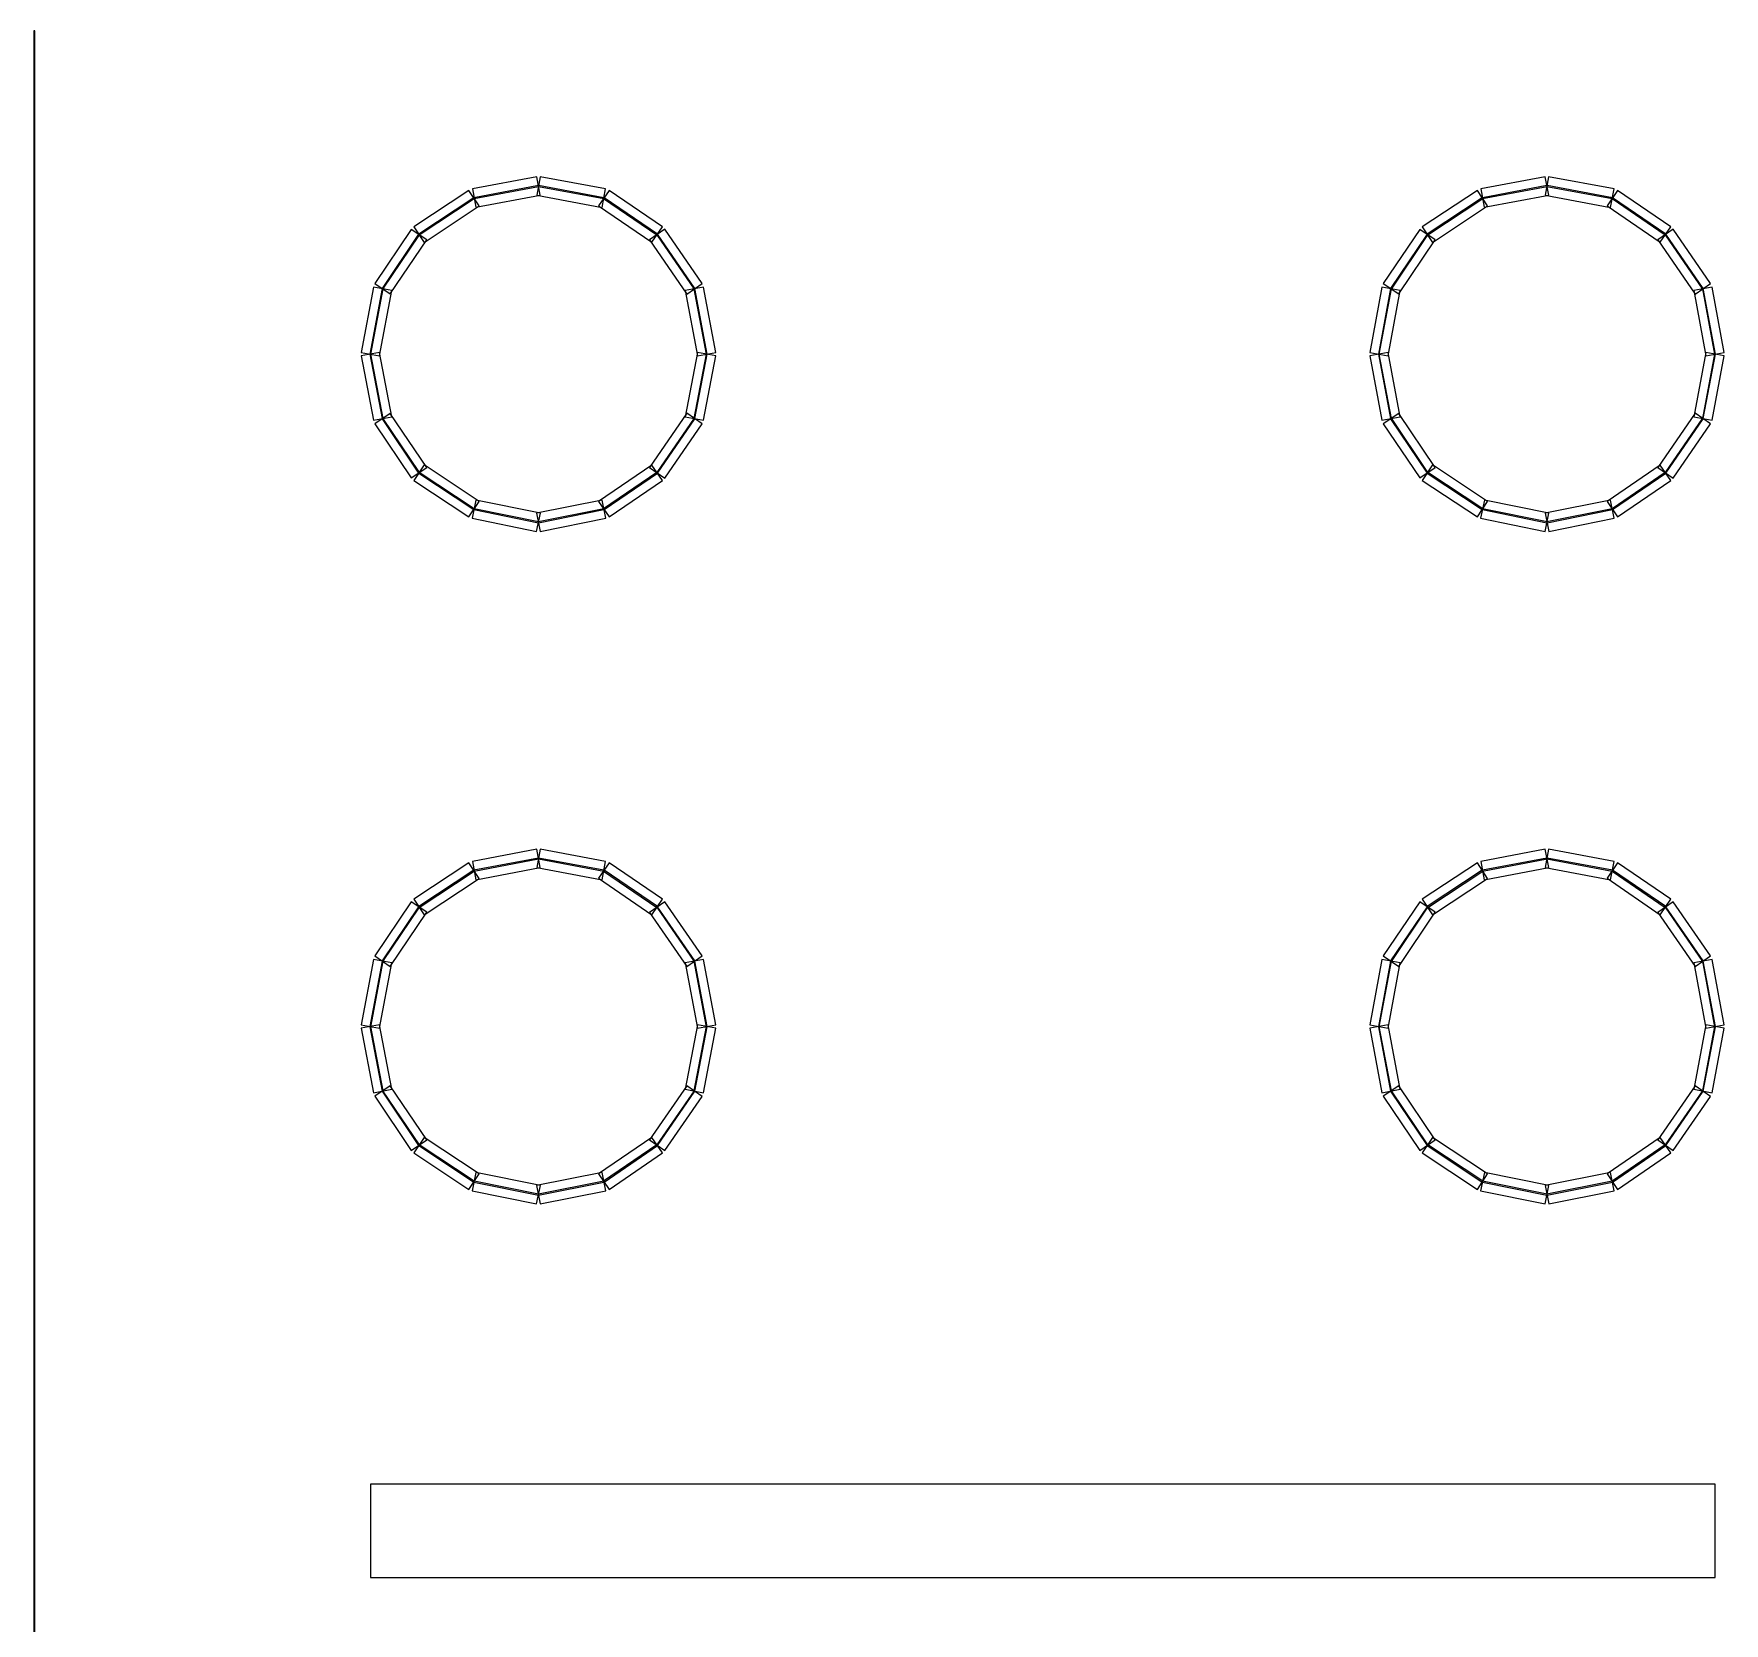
# Model space of a CAD drawing. Header units: millimetres. Extents: x -200 to 200, y -162 to 219.
# Drawn here: x -142.86 to -94.97, y -116.89 to -71.87 of the extents above; entities that cross this region are included whole.
import ezdxf

# ---------------------------------------------------------------- set-up
doc = ezdxf.new("R2010")
doc.units = ezdxf.units.MM
doc.header["$MEASUREMENT"] = 0

msp = doc.modelspace()

# ---------------------------------------------------------------- linework, layer by layer
at = {"color": 1, "lineweight": 5}
msp.add_open_spline([(-142.8609, -71.7942), (-142.8609, -71.7942), (-142.8345, -71.7942), (-142.8345, -71.7942), (-142.8345, -71.7942), (-142.8345, -71.7942), (-142.8345, -156.7622), (-142.8345, -156.7622), (-142.8345, -156.7622), (-142.8345, -156.7622), (-142.8609, -156.7622), (-142.8609, -156.7622), (-142.8609, -156.7622), (-142.8609, -156.7622), (-142.8609, -71.7942), (-142.8609, -71.7942)], degree=3, knots=[0, 0, 0, 0, 0.25, 0.25, 0.25, 0.25, 0.5, 0.5, 0.5, 0.5, 0.75, 0.75, 0.75, 0.75, 1, 1, 1, 1], dxfattribs=at)
at = {"color": 4, "lineweight": 5}
for points in [[(-128.6119, -75.9255), (-128.6119, -75.9255), (-128.5139, -76.4454), (-128.5139, -76.4454), (-128.5139, -76.4454), (-128.5139, -76.4454), (-130.3392, -76.7893), (-130.3392, -76.7893), (-130.3392, -76.7893), (-130.3392, -76.7893), (-130.4372, -76.2694), (-130.4372, -76.2694), (-130.4372, -76.2694), (-130.4372, -76.2694), (-128.6119, -75.9255), (-128.6119, -75.9255)], [(-126.6629, -76.2693), (-126.6629, -76.2693), (-126.7595, -76.7895), (-126.7595, -76.7895), (-126.7595, -76.7895), (-126.7595, -76.7895), (-128.6112, -76.4456), (-128.6112, -76.4456), (-128.6112, -76.4456), (-128.6112, -76.4456), (-128.5146, -75.9254), (-128.5146, -75.9254), (-128.5146, -75.9254), (-128.5146, -75.9254), (-126.6629, -76.2693), (-126.6629, -76.2693)], [(-100.0424, -75.9255), (-100.0424, -75.9255), (-99.9444, -76.4454), (-99.9444, -76.4454), (-99.9444, -76.4454), (-99.9444, -76.4454), (-101.7697, -76.7893), (-101.7697, -76.7893), (-101.7697, -76.7893), (-101.7697, -76.7893), (-101.8676, -76.2694), (-101.8676, -76.2694), (-101.8676, -76.2694), (-101.8676, -76.2694), (-100.0424, -75.9255), (-100.0424, -75.9255)], [(-98.0934, -76.2693), (-98.0934, -76.2693), (-98.19, -76.7895), (-98.19, -76.7895), (-98.19, -76.7895), (-98.19, -76.7895), (-100.0417, -76.4456), (-100.0417, -76.4456), (-100.0417, -76.4456), (-100.0417, -76.4456), (-99.9451, -75.9254), (-99.9451, -75.9254), (-99.9451, -75.9254), (-99.9451, -75.9254), (-98.0934, -76.2693), (-98.0934, -76.2693)], [(-130.5341, -76.3087), (-130.5341, -76.3087), (-130.2423, -76.7501), (-130.2423, -76.7501), (-130.2423, -76.7501), (-130.2423, -76.7501), (-131.8031, -77.7817), (-131.8031, -77.7817), (-131.8031, -77.7817), (-131.8031, -77.7817), (-132.0948, -77.3404), (-132.0948, -77.3404), (-132.0948, -77.3404), (-132.0948, -77.3404), (-130.5341, -76.3087), (-130.5341, -76.3087)], [(-130.3955, -76.5183), (-130.3955, -76.5183), (-130.3809, -76.5404), (-130.3809, -76.5404), (-130.3809, -76.5404), (-130.3809, -76.5404), (-131.9417, -77.5721), (-131.9417, -77.5721), (-131.9417, -77.5721), (-131.9417, -77.5721), (-131.9562, -77.55), (-131.9562, -77.55), (-131.9562, -77.55), (-131.9562, -77.55), (-130.3955, -76.5183), (-130.3955, -76.5183)], [(-128.5654, -76.1725), (-128.5654, -76.1725), (-128.5605, -76.1985), (-128.5605, -76.1985), (-128.5605, -76.1985), (-128.5605, -76.1985), (-130.3858, -76.5424), (-130.3858, -76.5424), (-130.3858, -76.5424), (-130.3858, -76.5424), (-130.3906, -76.5164), (-130.3906, -76.5164), (-130.3906, -76.5164), (-130.3906, -76.5164), (-128.5654, -76.1725), (-128.5654, -76.1725)], [(-126.7088, -76.5164), (-126.7088, -76.5164), (-126.7136, -76.5424), (-126.7136, -76.5424), (-126.7136, -76.5424), (-126.7136, -76.5424), (-128.5653, -76.1985), (-128.5653, -76.1985), (-128.5653, -76.1985), (-128.5653, -76.1985), (-128.5605, -76.1725), (-128.5605, -76.1725), (-128.5605, -76.1725), (-128.5605, -76.1725), (-126.7088, -76.5164), (-126.7088, -76.5164)], [(-125.054, -77.3427), (-125.054, -77.3427), (-125.3527, -77.7794), (-125.3527, -77.7794), (-125.3527, -77.7794), (-125.3527, -77.7794), (-126.8606, -76.7477), (-126.8606, -76.7477), (-126.8606, -76.7477), (-126.8606, -76.7477), (-126.5618, -76.3111), (-126.5618, -76.3111), (-126.5618, -76.3111), (-126.5618, -76.3111), (-125.054, -77.3427), (-125.054, -77.3427)], [(-125.1959, -77.5501), (-125.1959, -77.5501), (-125.2108, -77.572), (-125.2108, -77.572), (-125.2108, -77.572), (-125.2108, -77.572), (-126.7187, -76.5403), (-126.7187, -76.5403), (-126.7187, -76.5403), (-126.7187, -76.5403), (-126.7037, -76.5185), (-126.7037, -76.5185), (-126.7037, -76.5185), (-126.7037, -76.5185), (-125.1959, -77.5501), (-125.1959, -77.5501)], [(-101.9645, -76.3087), (-101.9645, -76.3087), (-101.6728, -76.7501), (-101.6728, -76.7501), (-101.6728, -76.7501), (-101.6728, -76.7501), (-103.2335, -77.7817), (-103.2335, -77.7817), (-103.2335, -77.7817), (-103.2335, -77.7817), (-103.5253, -77.3404), (-103.5253, -77.3404), (-103.5253, -77.3404), (-103.5253, -77.3404), (-101.9645, -76.3087), (-101.9645, -76.3087)], [(-101.826, -76.5183), (-101.826, -76.5183), (-101.8114, -76.5404), (-101.8114, -76.5404), (-101.8114, -76.5404), (-101.8114, -76.5404), (-103.3721, -77.5721), (-103.3721, -77.5721), (-103.3721, -77.5721), (-103.3721, -77.5721), (-103.3867, -77.55), (-103.3867, -77.55), (-103.3867, -77.55), (-103.3867, -77.55), (-101.826, -76.5183), (-101.826, -76.5183)], [(-99.9958, -76.1725), (-99.9958, -76.1725), (-99.9909, -76.1985), (-99.9909, -76.1985), (-99.9909, -76.1985), (-99.9909, -76.1985), (-101.8162, -76.5424), (-101.8162, -76.5424), (-101.8162, -76.5424), (-101.8162, -76.5424), (-101.8211, -76.5164), (-101.8211, -76.5164), (-101.8211, -76.5164), (-101.8211, -76.5164), (-99.9958, -76.1725), (-99.9958, -76.1725)], [(-98.1392, -76.5164), (-98.1392, -76.5164), (-98.1441, -76.5424), (-98.1441, -76.5424), (-98.1441, -76.5424), (-98.1441, -76.5424), (-99.9958, -76.1985), (-99.9958, -76.1985), (-99.9958, -76.1985), (-99.9958, -76.1985), (-99.991, -76.1725), (-99.991, -76.1725), (-99.991, -76.1725), (-99.991, -76.1725), (-98.1392, -76.5164), (-98.1392, -76.5164)], [(-96.4844, -77.3427), (-96.4844, -77.3427), (-96.7832, -77.7794), (-96.7832, -77.7794), (-96.7832, -77.7794), (-96.7832, -77.7794), (-98.291, -76.7477), (-98.291, -76.7477), (-98.291, -76.7477), (-98.291, -76.7477), (-97.9923, -76.3111), (-97.9923, -76.3111), (-97.9923, -76.3111), (-97.9923, -76.3111), (-96.4844, -77.3427), (-96.4844, -77.3427)], [(-96.6264, -77.5501), (-96.6264, -77.5501), (-96.6413, -77.572), (-96.6413, -77.572), (-96.6413, -77.572), (-96.6413, -77.572), (-98.1491, -76.5403), (-98.1491, -76.5403), (-98.1491, -76.5403), (-98.1491, -76.5403), (-98.1342, -76.5185), (-98.1342, -76.5185), (-98.1342, -76.5185), (-98.1342, -76.5185), (-96.6264, -77.5501), (-96.6264, -77.5501)], [(-132.1685, -77.4134), (-132.1685, -77.4134), (-131.7294, -77.7087), (-131.7294, -77.7087), (-131.7294, -77.7087), (-131.7294, -77.7087), (-132.7611, -79.243), (-132.7611, -79.243), (-132.7611, -79.243), (-132.7611, -79.243), (-133.2001, -78.9477), (-133.2001, -78.9477), (-133.2001, -78.9477), (-133.2001, -78.9477), (-132.1685, -77.4134), (-132.1685, -77.4134)], [(-131.9599, -77.5537), (-131.9599, -77.5537), (-131.938, -77.5684), (-131.938, -77.5684), (-131.938, -77.5684), (-131.938, -77.5684), (-132.9696, -79.1027), (-132.9696, -79.1027), (-132.9696, -79.1027), (-132.9696, -79.1027), (-132.9916, -79.088), (-132.9916, -79.088), (-132.9916, -79.088), (-132.9916, -79.088), (-131.9599, -77.5537), (-131.9599, -77.5537)], [(-123.9275, -78.9452), (-123.9275, -78.9452), (-124.363, -79.2455), (-124.363, -79.2455), (-124.363, -79.2455), (-124.363, -79.2455), (-125.4211, -77.7112), (-125.4211, -77.7112), (-125.4211, -77.7112), (-125.4211, -77.7112), (-124.9856, -77.4109), (-124.9856, -77.4109), (-124.9856, -77.4109), (-124.9856, -77.4109), (-123.9275, -78.9452), (-123.9275, -78.9452)], [(-124.1343, -79.0878), (-124.1343, -79.0878), (-124.1561, -79.1029), (-124.1561, -79.1029), (-124.1561, -79.1029), (-124.1561, -79.1029), (-125.2142, -77.5686), (-125.2142, -77.5686), (-125.2142, -77.5686), (-125.2142, -77.5686), (-125.1925, -77.5535), (-125.1925, -77.5535), (-125.1925, -77.5535), (-125.1925, -77.5535), (-124.1343, -79.0878), (-124.1343, -79.0878)], [(-103.5989, -77.4134), (-103.5989, -77.4134), (-103.1599, -77.7087), (-103.1599, -77.7087), (-103.1599, -77.7087), (-103.1599, -77.7087), (-104.1916, -79.243), (-104.1916, -79.243), (-104.1916, -79.243), (-104.1916, -79.243), (-104.6306, -78.9477), (-104.6306, -78.9477), (-104.6306, -78.9477), (-104.6306, -78.9477), (-103.5989, -77.4134), (-103.5989, -77.4134)], [(-103.3904, -77.5537), (-103.3904, -77.5537), (-103.3684, -77.5684), (-103.3684, -77.5684), (-103.3684, -77.5684), (-103.3684, -77.5684), (-104.4001, -79.1027), (-104.4001, -79.1027), (-104.4001, -79.1027), (-104.4001, -79.1027), (-104.4221, -79.088), (-104.4221, -79.088), (-104.4221, -79.088), (-104.4221, -79.088), (-103.3904, -77.5537), (-103.3904, -77.5537)], [(-95.3579, -78.9452), (-95.3579, -78.9452), (-95.7935, -79.2455), (-95.7935, -79.2455), (-95.7935, -79.2455), (-95.7935, -79.2455), (-96.8516, -77.7112), (-96.8516, -77.7112), (-96.8516, -77.7112), (-96.8516, -77.7112), (-96.4161, -77.4109), (-96.4161, -77.4109), (-96.4161, -77.4109), (-96.4161, -77.4109), (-95.3579, -78.9452), (-95.3579, -78.9452)], [(-95.5648, -79.0878), (-95.5648, -79.0878), (-95.5866, -79.1029), (-95.5866, -79.1029), (-95.5866, -79.1029), (-95.5866, -79.1029), (-96.6447, -77.5686), (-96.6447, -77.5686), (-96.6447, -77.5686), (-96.6447, -77.5686), (-96.6229, -77.5535), (-96.6229, -77.5535), (-96.6229, -77.5535), (-96.6229, -77.5535), (-95.5648, -79.0878), (-95.5648, -79.0878)], [(-133.2407, -79.047), (-133.2407, -79.047), (-132.7205, -79.1436), (-132.7205, -79.1436), (-132.7205, -79.1436), (-132.7205, -79.1436), (-133.0644, -80.9954), (-133.0644, -80.9954), (-133.0644, -80.9954), (-133.0644, -80.9954), (-133.5846, -80.8988), (-133.5846, -80.8988), (-133.5846, -80.8988), (-133.5846, -80.8988), (-133.2407, -79.047), (-133.2407, -79.047)], [(-132.9936, -79.0929), (-132.9936, -79.0929), (-132.9676, -79.0978), (-132.9676, -79.0978), (-132.9676, -79.0978), (-132.9676, -79.0978), (-133.3115, -80.9495), (-133.3115, -80.9495), (-133.3115, -80.9495), (-133.3115, -80.9495), (-133.3375, -80.9447), (-133.3375, -80.9447), (-133.3375, -80.9447), (-133.3375, -80.9447), (-132.9936, -79.0929), (-132.9936, -79.0929)], [(-123.5413, -80.8988), (-123.5413, -80.8988), (-124.0614, -80.9954), (-124.0614, -80.9954), (-124.0614, -80.9954), (-124.0614, -80.9954), (-124.4053, -79.1436), (-124.4053, -79.1436), (-124.4053, -79.1436), (-124.4053, -79.1436), (-123.8851, -79.047), (-123.8851, -79.047), (-123.8851, -79.047), (-123.8851, -79.047), (-123.5413, -80.8988), (-123.5413, -80.8988)], [(-123.7883, -80.9447), (-123.7883, -80.9447), (-123.8143, -80.9495), (-123.8143, -80.9495), (-123.8143, -80.9495), (-123.8143, -80.9495), (-124.1582, -79.0978), (-124.1582, -79.0978), (-124.1582, -79.0978), (-124.1582, -79.0978), (-124.1322, -79.0929), (-124.1322, -79.0929), (-124.1322, -79.0929), (-124.1322, -79.0929), (-123.7883, -80.9447), (-123.7883, -80.9447)], [(-104.6712, -79.047), (-104.6712, -79.047), (-104.151, -79.1436), (-104.151, -79.1436), (-104.151, -79.1436), (-104.151, -79.1436), (-104.4949, -80.9954), (-104.4949, -80.9954), (-104.4949, -80.9954), (-104.4949, -80.9954), (-105.0151, -80.8988), (-105.0151, -80.8988), (-105.0151, -80.8988), (-105.0151, -80.8988), (-104.6712, -79.047), (-104.6712, -79.047)], [(-104.4241, -79.0929), (-104.4241, -79.0929), (-104.3981, -79.0978), (-104.3981, -79.0978), (-104.3981, -79.0978), (-104.3981, -79.0978), (-104.742, -80.9495), (-104.742, -80.9495), (-104.742, -80.9495), (-104.742, -80.9495), (-104.768, -80.9447), (-104.768, -80.9447), (-104.768, -80.9447), (-104.768, -80.9447), (-104.4241, -79.0929), (-104.4241, -79.0929)], [(-94.9717, -80.8988), (-94.9717, -80.8988), (-95.4919, -80.9954), (-95.4919, -80.9954), (-95.4919, -80.9954), (-95.4919, -80.9954), (-95.8358, -79.1436), (-95.8358, -79.1436), (-95.8358, -79.1436), (-95.8358, -79.1436), (-95.3156, -79.047), (-95.3156, -79.047), (-95.3156, -79.047), (-95.3156, -79.047), (-94.9717, -80.8988), (-94.9717, -80.8988)], [(-95.2188, -80.9447), (-95.2188, -80.9447), (-95.2448, -80.9495), (-95.2448, -80.9495), (-95.2448, -80.9495), (-95.2448, -80.9495), (-95.5887, -79.0978), (-95.5887, -79.0978), (-95.5887, -79.0978), (-95.5887, -79.0978), (-95.5627, -79.0929), (-95.5627, -79.0929), (-95.5627, -79.0929), (-95.5627, -79.0929), (-95.2188, -80.9447), (-95.2188, -80.9447)], [(-133.5845, -80.9961), (-133.5845, -80.9961), (-133.0646, -80.8981), (-133.0646, -80.8981), (-133.0646, -80.8981), (-133.0646, -80.8981), (-132.7207, -82.7234), (-132.7207, -82.7234), (-132.7207, -82.7234), (-132.7207, -82.7234), (-133.2406, -82.8213), (-133.2406, -82.8213), (-133.2406, -82.8213), (-133.2406, -82.8213), (-133.5845, -80.9961), (-133.5845, -80.9961)], [(-123.8853, -82.8213), (-123.8853, -82.8213), (-124.4052, -82.7234), (-124.4052, -82.7234), (-124.4052, -82.7234), (-124.4052, -82.7234), (-124.0613, -80.8981), (-124.0613, -80.8981), (-124.0613, -80.8981), (-124.0613, -80.8981), (-123.5414, -80.9961), (-123.5414, -80.9961), (-123.5414, -80.9961), (-123.5414, -80.9961), (-123.8853, -82.8213), (-123.8853, -82.8213)], [(-105.0149, -80.9961), (-105.0149, -80.9961), (-104.495, -80.8981), (-104.495, -80.8981), (-104.495, -80.8981), (-104.495, -80.8981), (-104.1511, -82.7234), (-104.1511, -82.7234), (-104.1511, -82.7234), (-104.1511, -82.7234), (-104.671, -82.8213), (-104.671, -82.8213), (-104.671, -82.8213), (-104.671, -82.8213), (-105.0149, -80.9961), (-105.0149, -80.9961)], [(-95.3157, -82.8213), (-95.3157, -82.8213), (-95.8356, -82.7234), (-95.8356, -82.7234), (-95.8356, -82.7234), (-95.8356, -82.7234), (-95.4918, -80.8981), (-95.4918, -80.8981), (-95.4918, -80.8981), (-95.4918, -80.8981), (-94.9718, -80.9961), (-94.9718, -80.9961), (-94.9718, -80.9961), (-94.9718, -80.9961), (-95.3157, -82.8213), (-95.3157, -82.8213)], [(-133.3375, -80.9495), (-133.3375, -80.9495), (-133.3115, -80.9446), (-133.3115, -80.9446), (-133.3115, -80.9446), (-133.3115, -80.9446), (-132.9676, -82.7699), (-132.9676, -82.7699), (-132.9676, -82.7699), (-132.9676, -82.7699), (-132.9936, -82.7748), (-132.9936, -82.7748), (-132.9936, -82.7748), (-132.9936, -82.7748), (-133.3375, -80.9495), (-133.3375, -80.9495)], [(-124.1322, -82.7748), (-124.1322, -82.7748), (-124.1582, -82.7699), (-124.1582, -82.7699), (-124.1582, -82.7699), (-124.1582, -82.7699), (-123.8143, -80.9446), (-123.8143, -80.9446), (-123.8143, -80.9446), (-123.8143, -80.9446), (-123.7883, -80.9495), (-123.7883, -80.9495), (-123.7883, -80.9495), (-123.7883, -80.9495), (-124.1322, -82.7748), (-124.1322, -82.7748)], [(-104.768, -80.9495), (-104.768, -80.9495), (-104.742, -80.9446), (-104.742, -80.9446), (-104.742, -80.9446), (-104.742, -80.9446), (-104.3981, -82.7699), (-104.3981, -82.7699), (-104.3981, -82.7699), (-104.3981, -82.7699), (-104.4241, -82.7748), (-104.4241, -82.7748), (-104.4241, -82.7748), (-104.4241, -82.7748), (-104.768, -80.9495), (-104.768, -80.9495)], [(-95.5627, -82.7748), (-95.5627, -82.7748), (-95.5887, -82.7699), (-95.5887, -82.7699), (-95.5887, -82.7699), (-95.5887, -82.7699), (-95.2448, -80.9446), (-95.2448, -80.9446), (-95.2448, -80.9446), (-95.2448, -80.9446), (-95.2188, -80.9495), (-95.2188, -80.9495), (-95.2188, -80.9495), (-95.2188, -80.9495), (-95.5627, -82.7748), (-95.5627, -82.7748)], [(-133.2001, -82.92), (-133.2001, -82.92), (-132.7611, -82.6247), (-132.7611, -82.6247), (-132.7611, -82.6247), (-132.7611, -82.6247), (-131.7294, -84.159), (-131.7294, -84.159), (-131.7294, -84.159), (-131.7294, -84.159), (-132.1685, -84.4543), (-132.1685, -84.4543), (-132.1685, -84.4543), (-132.1685, -84.4543), (-133.2001, -82.92), (-133.2001, -82.92)], [(-132.9916, -82.7797), (-132.9916, -82.7797), (-132.9696, -82.765), (-132.9696, -82.765), (-132.9696, -82.765), (-132.9696, -82.765), (-131.938, -84.2993), (-131.938, -84.2993), (-131.938, -84.2993), (-131.938, -84.2993), (-131.9599, -84.314), (-131.9599, -84.314), (-131.9599, -84.314), (-131.9599, -84.314), (-132.9916, -82.7797), (-132.9916, -82.7797)], [(-124.9856, -84.4568), (-124.9856, -84.4568), (-125.4211, -84.1565), (-125.4211, -84.1565), (-125.4211, -84.1565), (-125.4211, -84.1565), (-124.363, -82.6222), (-124.363, -82.6222), (-124.363, -82.6222), (-124.363, -82.6222), (-123.9275, -82.9225), (-123.9275, -82.9225), (-123.9275, -82.9225), (-123.9275, -82.9225), (-124.9856, -84.4568), (-124.9856, -84.4568)], [(-125.1925, -84.3142), (-125.1925, -84.3142), (-125.2142, -84.2991), (-125.2142, -84.2991), (-125.2142, -84.2991), (-125.2142, -84.2991), (-124.1561, -82.7648), (-124.1561, -82.7648), (-124.1561, -82.7648), (-124.1561, -82.7648), (-124.1343, -82.7799), (-124.1343, -82.7799), (-124.1343, -82.7799), (-124.1343, -82.7799), (-125.1925, -84.3142), (-125.1925, -84.3142)], [(-104.6306, -82.92), (-104.6306, -82.92), (-104.1916, -82.6247), (-104.1916, -82.6247), (-104.1916, -82.6247), (-104.1916, -82.6247), (-103.1599, -84.159), (-103.1599, -84.159), (-103.1599, -84.159), (-103.1599, -84.159), (-103.5989, -84.4543), (-103.5989, -84.4543), (-103.5989, -84.4543), (-103.5989, -84.4543), (-104.6306, -82.92), (-104.6306, -82.92)], [(-104.4221, -82.7797), (-104.4221, -82.7797), (-104.4001, -82.765), (-104.4001, -82.765), (-104.4001, -82.765), (-104.4001, -82.765), (-103.3684, -84.2993), (-103.3684, -84.2993), (-103.3684, -84.2993), (-103.3684, -84.2993), (-103.3904, -84.314), (-103.3904, -84.314), (-103.3904, -84.314), (-103.3904, -84.314), (-104.4221, -82.7797), (-104.4221, -82.7797)], [(-96.4161, -84.4568), (-96.4161, -84.4568), (-96.8516, -84.1565), (-96.8516, -84.1565), (-96.8516, -84.1565), (-96.8516, -84.1565), (-95.7935, -82.6222), (-95.7935, -82.6222), (-95.7935, -82.6222), (-95.7935, -82.6222), (-95.3579, -82.9225), (-95.3579, -82.9225), (-95.3579, -82.9225), (-95.3579, -82.9225), (-96.4161, -84.4568), (-96.4161, -84.4568)], [(-96.6229, -84.3142), (-96.6229, -84.3142), (-96.6447, -84.2991), (-96.6447, -84.2991), (-96.6447, -84.2991), (-96.6447, -84.2991), (-95.5866, -82.7648), (-95.5866, -82.7648), (-95.5866, -82.7648), (-95.5866, -82.7648), (-95.5648, -82.7799), (-95.5648, -82.7799), (-95.5648, -82.7799), (-95.5648, -82.7799), (-96.6229, -84.3142), (-96.6229, -84.3142)], [(-132.0948, -84.5273), (-132.0948, -84.5273), (-131.8031, -84.086), (-131.8031, -84.086), (-131.8031, -84.086), (-131.8031, -84.086), (-130.2423, -85.1176), (-130.2423, -85.1176), (-130.2423, -85.1176), (-130.2423, -85.1176), (-130.5341, -85.559), (-130.5341, -85.559), (-130.5341, -85.559), (-130.5341, -85.559), (-132.0948, -84.5273), (-132.0948, -84.5273)], [(-126.5618, -85.5566), (-126.5618, -85.5566), (-126.8606, -85.12), (-126.8606, -85.12), (-126.8606, -85.12), (-126.8606, -85.12), (-125.3527, -84.0883), (-125.3527, -84.0883), (-125.3527, -84.0883), (-125.3527, -84.0883), (-125.054, -84.525), (-125.054, -84.525), (-125.054, -84.525), (-125.054, -84.525), (-126.5618, -85.5566), (-126.5618, -85.5566)], [(-103.5253, -84.5273), (-103.5253, -84.5273), (-103.2335, -84.086), (-103.2335, -84.086), (-103.2335, -84.086), (-103.2335, -84.086), (-101.6728, -85.1176), (-101.6728, -85.1176), (-101.6728, -85.1176), (-101.6728, -85.1176), (-101.9645, -85.559), (-101.9645, -85.559), (-101.9645, -85.559), (-101.9645, -85.559), (-103.5253, -84.5273), (-103.5253, -84.5273)], [(-97.9923, -85.5566), (-97.9923, -85.5566), (-98.291, -85.12), (-98.291, -85.12), (-98.291, -85.12), (-98.291, -85.12), (-96.7832, -84.0883), (-96.7832, -84.0883), (-96.7832, -84.0883), (-96.7832, -84.0883), (-96.4844, -84.525), (-96.4844, -84.525), (-96.4844, -84.525), (-96.4844, -84.525), (-97.9923, -85.5566), (-97.9923, -85.5566)], [(-131.9562, -84.3177), (-131.9562, -84.3177), (-131.9417, -84.2956), (-131.9417, -84.2956), (-131.9417, -84.2956), (-131.9417, -84.2956), (-130.3809, -85.3273), (-130.3809, -85.3273), (-130.3809, -85.3273), (-130.3809, -85.3273), (-130.3955, -85.3494), (-130.3955, -85.3494), (-130.3955, -85.3494), (-130.3955, -85.3494), (-131.9562, -84.3177), (-131.9562, -84.3177)], [(-126.7037, -85.3492), (-126.7037, -85.3492), (-126.7187, -85.3274), (-126.7187, -85.3274), (-126.7187, -85.3274), (-126.7187, -85.3274), (-125.2108, -84.2957), (-125.2108, -84.2957), (-125.2108, -84.2957), (-125.2108, -84.2957), (-125.1959, -84.3176), (-125.1959, -84.3176), (-125.1959, -84.3176), (-125.1959, -84.3176), (-126.7037, -85.3492), (-126.7037, -85.3492)], [(-103.3867, -84.3177), (-103.3867, -84.3177), (-103.3721, -84.2956), (-103.3721, -84.2956), (-103.3721, -84.2956), (-103.3721, -84.2956), (-101.8114, -85.3273), (-101.8114, -85.3273), (-101.8114, -85.3273), (-101.8114, -85.3273), (-101.826, -85.3494), (-101.826, -85.3494), (-101.826, -85.3494), (-101.826, -85.3494), (-103.3867, -84.3177), (-103.3867, -84.3177)], [(-98.1342, -85.3492), (-98.1342, -85.3492), (-98.1491, -85.3274), (-98.1491, -85.3274), (-98.1491, -85.3274), (-98.1491, -85.3274), (-96.6413, -84.2957), (-96.6413, -84.2957), (-96.6413, -84.2957), (-96.6413, -84.2957), (-96.6264, -84.3176), (-96.6264, -84.3176), (-96.6264, -84.3176), (-96.6264, -84.3176), (-98.1342, -85.3492), (-98.1342, -85.3492)], [(-130.4408, -85.5976), (-130.4408, -85.5976), (-130.3356, -85.0791), (-130.3356, -85.0791), (-130.3356, -85.0791), (-130.3356, -85.0791), (-128.5103, -85.4494), (-128.5103, -85.4494), (-128.5103, -85.4494), (-128.5103, -85.4494), (-128.6155, -85.9679), (-128.6155, -85.9679), (-128.6155, -85.9679), (-128.6155, -85.9679), (-130.4408, -85.5976), (-130.4408, -85.5976)], [(-128.511, -85.9681), (-128.511, -85.9681), (-128.6148, -85.4493), (-128.6148, -85.4493), (-128.6148, -85.4493), (-128.6148, -85.4493), (-126.7631, -85.0789), (-126.7631, -85.0789), (-126.7631, -85.0789), (-126.7631, -85.0789), (-126.6593, -85.5977), (-126.6593, -85.5977), (-126.6593, -85.5977), (-126.6593, -85.5977), (-128.511, -85.9681), (-128.511, -85.9681)], [(-101.8713, -85.5976), (-101.8713, -85.5976), (-101.7661, -85.0791), (-101.7661, -85.0791), (-101.7661, -85.0791), (-101.7661, -85.0791), (-99.9408, -85.4494), (-99.9408, -85.4494), (-99.9408, -85.4494), (-99.9408, -85.4494), (-100.046, -85.9679), (-100.046, -85.9679), (-100.046, -85.9679), (-100.046, -85.9679), (-101.8713, -85.5976), (-101.8713, -85.5976)], [(-99.9415, -85.9681), (-99.9415, -85.9681), (-100.0453, -85.4493), (-100.0453, -85.4493), (-100.0453, -85.4493), (-100.0453, -85.4493), (-98.1935, -85.0789), (-98.1935, -85.0789), (-98.1935, -85.0789), (-98.1935, -85.0789), (-98.0898, -85.5977), (-98.0898, -85.5977), (-98.0898, -85.5977), (-98.0898, -85.5977), (-99.9415, -85.9681), (-99.9415, -85.9681)], [(-130.3908, -85.3513), (-130.3908, -85.3513), (-130.3856, -85.3254), (-130.3856, -85.3254), (-130.3856, -85.3254), (-130.3856, -85.3254), (-128.5603, -85.6957), (-128.5603, -85.6957), (-128.5603, -85.6957), (-128.5603, -85.6957), (-128.5656, -85.7216), (-128.5656, -85.7216), (-128.5656, -85.7216), (-128.5656, -85.7216), (-130.3908, -85.3513), (-130.3908, -85.3513)], [(-128.5603, -85.7216), (-128.5603, -85.7216), (-128.5655, -85.6957), (-128.5655, -85.6957), (-128.5655, -85.6957), (-128.5655, -85.6957), (-126.7138, -85.3254), (-126.7138, -85.3254), (-126.7138, -85.3254), (-126.7138, -85.3254), (-126.7086, -85.3513), (-126.7086, -85.3513), (-126.7086, -85.3513), (-126.7086, -85.3513), (-128.5603, -85.7216), (-128.5603, -85.7216)], [(-101.8213, -85.3513), (-101.8213, -85.3513), (-101.816, -85.3254), (-101.816, -85.3254), (-101.816, -85.3254), (-101.816, -85.3254), (-99.9908, -85.6957), (-99.9908, -85.6957), (-99.9908, -85.6957), (-99.9908, -85.6957), (-99.996, -85.7216), (-99.996, -85.7216), (-99.996, -85.7216), (-99.996, -85.7216), (-101.8213, -85.3513), (-101.8213, -85.3513)], [(-99.9908, -85.7216), (-99.9908, -85.7216), (-99.996, -85.6957), (-99.996, -85.6957), (-99.996, -85.6957), (-99.996, -85.6957), (-98.1443, -85.3254), (-98.1443, -85.3254), (-98.1443, -85.3254), (-98.1443, -85.3254), (-98.1391, -85.3513), (-98.1391, -85.3513), (-98.1391, -85.3513), (-98.1391, -85.3513), (-99.9908, -85.7216), (-99.9908, -85.7216)], [(-128.6119, -94.9719), (-128.6119, -94.9719), (-128.5139, -95.4918), (-128.5139, -95.4918), (-128.5139, -95.4918), (-128.5139, -95.4918), (-130.3392, -95.8357), (-130.3392, -95.8357), (-130.3392, -95.8357), (-130.3392, -95.8357), (-130.4372, -95.3158), (-130.4372, -95.3158), (-130.4372, -95.3158), (-130.4372, -95.3158), (-128.6119, -94.9719), (-128.6119, -94.9719)], [(-128.5654, -95.2189), (-128.5654, -95.2189), (-128.5605, -95.2449), (-128.5605, -95.2449), (-128.5605, -95.2449), (-128.5605, -95.2449), (-130.3858, -95.5887), (-130.3858, -95.5887), (-130.3858, -95.5887), (-130.3858, -95.5887), (-130.3906, -95.5628), (-130.3906, -95.5628), (-130.3906, -95.5628), (-130.3906, -95.5628), (-128.5654, -95.2189), (-128.5654, -95.2189)], [(-126.6629, -95.3157), (-126.6629, -95.3157), (-126.7595, -95.8358), (-126.7595, -95.8358), (-126.7595, -95.8358), (-126.7595, -95.8358), (-128.6112, -95.4919), (-128.6112, -95.4919), (-128.6112, -95.4919), (-128.6112, -95.4919), (-128.5146, -94.9718), (-128.5146, -94.9718), (-128.5146, -94.9718), (-128.5146, -94.9718), (-126.6629, -95.3157), (-126.6629, -95.3157)], [(-126.7088, -95.5627), (-126.7088, -95.5627), (-126.7136, -95.5888), (-126.7136, -95.5888), (-126.7136, -95.5888), (-126.7136, -95.5888), (-128.5653, -95.2449), (-128.5653, -95.2449), (-128.5653, -95.2449), (-128.5653, -95.2449), (-128.5605, -95.2189), (-128.5605, -95.2189), (-128.5605, -95.2189), (-128.5605, -95.2189), (-126.7088, -95.5627), (-126.7088, -95.5627)], [(-100.0424, -94.9719), (-100.0424, -94.9719), (-99.9444, -95.4918), (-99.9444, -95.4918), (-99.9444, -95.4918), (-99.9444, -95.4918), (-101.7697, -95.8357), (-101.7697, -95.8357), (-101.7697, -95.8357), (-101.7697, -95.8357), (-101.8676, -95.3158), (-101.8676, -95.3158), (-101.8676, -95.3158), (-101.8676, -95.3158), (-100.0424, -94.9719), (-100.0424, -94.9719)], [(-99.9958, -95.2189), (-99.9958, -95.2189), (-99.9909, -95.2449), (-99.9909, -95.2449), (-99.9909, -95.2449), (-99.9909, -95.2449), (-101.8162, -95.5887), (-101.8162, -95.5887), (-101.8162, -95.5887), (-101.8162, -95.5887), (-101.8211, -95.5628), (-101.8211, -95.5628), (-101.8211, -95.5628), (-101.8211, -95.5628), (-99.9958, -95.2189), (-99.9958, -95.2189)], [(-98.0934, -95.3157), (-98.0934, -95.3157), (-98.19, -95.8358), (-98.19, -95.8358), (-98.19, -95.8358), (-98.19, -95.8358), (-100.0417, -95.4919), (-100.0417, -95.4919), (-100.0417, -95.4919), (-100.0417, -95.4919), (-99.9451, -94.9718), (-99.9451, -94.9718), (-99.9451, -94.9718), (-99.9451, -94.9718), (-98.0934, -95.3157), (-98.0934, -95.3157)], [(-98.1392, -95.5627), (-98.1392, -95.5627), (-98.1441, -95.5888), (-98.1441, -95.5888), (-98.1441, -95.5888), (-98.1441, -95.5888), (-99.9958, -95.2449), (-99.9958, -95.2449), (-99.9958, -95.2449), (-99.9958, -95.2449), (-99.991, -95.2189), (-99.991, -95.2189), (-99.991, -95.2189), (-99.991, -95.2189), (-98.1392, -95.5627), (-98.1392, -95.5627)], [(-130.5341, -95.3551), (-130.5341, -95.3551), (-130.2423, -95.7964), (-130.2423, -95.7964), (-130.2423, -95.7964), (-130.2423, -95.7964), (-131.8031, -96.8281), (-131.8031, -96.8281), (-131.8031, -96.8281), (-131.8031, -96.8281), (-132.0948, -96.3868), (-132.0948, -96.3868), (-132.0948, -96.3868), (-132.0948, -96.3868), (-130.5341, -95.3551), (-130.5341, -95.3551)], [(-130.3955, -95.5647), (-130.3955, -95.5647), (-130.3809, -95.5868), (-130.3809, -95.5868), (-130.3809, -95.5868), (-130.3809, -95.5868), (-131.9417, -96.6185), (-131.9417, -96.6185), (-131.9417, -96.6185), (-131.9417, -96.6185), (-131.9562, -96.5964), (-131.9562, -96.5964), (-131.9562, -96.5964), (-131.9562, -96.5964), (-130.3955, -95.5647), (-130.3955, -95.5647)], [(-125.054, -96.3891), (-125.054, -96.3891), (-125.3527, -96.8257), (-125.3527, -96.8257), (-125.3527, -96.8257), (-125.3527, -96.8257), (-126.8606, -95.7941), (-126.8606, -95.7941), (-126.8606, -95.7941), (-126.8606, -95.7941), (-126.5618, -95.3574), (-126.5618, -95.3574), (-126.5618, -95.3574), (-126.5618, -95.3574), (-125.054, -96.3891), (-125.054, -96.3891)], [(-125.1959, -96.5965), (-125.1959, -96.5965), (-125.2108, -96.6183), (-125.2108, -96.6183), (-125.2108, -96.6183), (-125.2108, -96.6183), (-126.7187, -95.5867), (-126.7187, -95.5867), (-126.7187, -95.5867), (-126.7187, -95.5867), (-126.7037, -95.5648), (-126.7037, -95.5648), (-126.7037, -95.5648), (-126.7037, -95.5648), (-125.1959, -96.5965), (-125.1959, -96.5965)], [(-101.9645, -95.3551), (-101.9645, -95.3551), (-101.6728, -95.7964), (-101.6728, -95.7964), (-101.6728, -95.7964), (-101.6728, -95.7964), (-103.2335, -96.8281), (-103.2335, -96.8281), (-103.2335, -96.8281), (-103.2335, -96.8281), (-103.5253, -96.3868), (-103.5253, -96.3868), (-103.5253, -96.3868), (-103.5253, -96.3868), (-101.9645, -95.3551), (-101.9645, -95.3551)], [(-101.826, -95.5647), (-101.826, -95.5647), (-101.8114, -95.5868), (-101.8114, -95.5868), (-101.8114, -95.5868), (-101.8114, -95.5868), (-103.3721, -96.6185), (-103.3721, -96.6185), (-103.3721, -96.6185), (-103.3721, -96.6185), (-103.3867, -96.5964), (-103.3867, -96.5964), (-103.3867, -96.5964), (-103.3867, -96.5964), (-101.826, -95.5647), (-101.826, -95.5647)], [(-96.4844, -96.3891), (-96.4844, -96.3891), (-96.7832, -96.8257), (-96.7832, -96.8257), (-96.7832, -96.8257), (-96.7832, -96.8257), (-98.291, -95.7941), (-98.291, -95.7941), (-98.291, -95.7941), (-98.291, -95.7941), (-97.9923, -95.3574), (-97.9923, -95.3574), (-97.9923, -95.3574), (-97.9923, -95.3574), (-96.4844, -96.3891), (-96.4844, -96.3891)], [(-96.6264, -96.5965), (-96.6264, -96.5965), (-96.6413, -96.6183), (-96.6413, -96.6183), (-96.6413, -96.6183), (-96.6413, -96.6183), (-98.1491, -95.5867), (-98.1491, -95.5867), (-98.1491, -95.5867), (-98.1491, -95.5867), (-98.1342, -95.5648), (-98.1342, -95.5648), (-98.1342, -95.5648), (-98.1342, -95.5648), (-96.6264, -96.5965), (-96.6264, -96.5965)], [(-132.1685, -96.4598), (-132.1685, -96.4598), (-131.7294, -96.755), (-131.7294, -96.755), (-131.7294, -96.755), (-131.7294, -96.755), (-132.7611, -98.2893), (-132.7611, -98.2893), (-132.7611, -98.2893), (-132.7611, -98.2893), (-133.2001, -97.9941), (-133.2001, -97.9941), (-133.2001, -97.9941), (-133.2001, -97.9941), (-132.1685, -96.4598), (-132.1685, -96.4598)], [(-131.9599, -96.6), (-131.9599, -96.6), (-131.938, -96.6148), (-131.938, -96.6148), (-131.938, -96.6148), (-131.938, -96.6148), (-132.9696, -98.1491), (-132.9696, -98.1491), (-132.9696, -98.1491), (-132.9696, -98.1491), (-132.9916, -98.1343), (-132.9916, -98.1343), (-132.9916, -98.1343), (-132.9916, -98.1343), (-131.9599, -96.6), (-131.9599, -96.6)], [(-123.9275, -97.9915), (-123.9275, -97.9915), (-124.363, -98.2919), (-124.363, -98.2919), (-124.363, -98.2919), (-124.363, -98.2919), (-125.4211, -96.7576), (-125.4211, -96.7576), (-125.4211, -96.7576), (-125.4211, -96.7576), (-124.9856, -96.4572), (-124.9856, -96.4572), (-124.9856, -96.4572), (-124.9856, -96.4572), (-123.9275, -97.9915), (-123.9275, -97.9915)], [(-124.1343, -98.1342), (-124.1343, -98.1342), (-124.1561, -98.1492), (-124.1561, -98.1492), (-124.1561, -98.1492), (-124.1561, -98.1492), (-125.2142, -96.6149), (-125.2142, -96.6149), (-125.2142, -96.6149), (-125.2142, -96.6149), (-125.1925, -96.5999), (-125.1925, -96.5999), (-125.1925, -96.5999), (-125.1925, -96.5999), (-124.1343, -98.1342), (-124.1343, -98.1342)], [(-103.5989, -96.4598), (-103.5989, -96.4598), (-103.1599, -96.755), (-103.1599, -96.755), (-103.1599, -96.755), (-103.1599, -96.755), (-104.1916, -98.2893), (-104.1916, -98.2893), (-104.1916, -98.2893), (-104.1916, -98.2893), (-104.6306, -97.9941), (-104.6306, -97.9941), (-104.6306, -97.9941), (-104.6306, -97.9941), (-103.5989, -96.4598), (-103.5989, -96.4598)], [(-103.3904, -96.6), (-103.3904, -96.6), (-103.3684, -96.6148), (-103.3684, -96.6148), (-103.3684, -96.6148), (-103.3684, -96.6148), (-104.4001, -98.1491), (-104.4001, -98.1491), (-104.4001, -98.1491), (-104.4001, -98.1491), (-104.4221, -98.1343), (-104.4221, -98.1343), (-104.4221, -98.1343), (-104.4221, -98.1343), (-103.3904, -96.6), (-103.3904, -96.6)], [(-95.3579, -97.9915), (-95.3579, -97.9915), (-95.7935, -98.2919), (-95.7935, -98.2919), (-95.7935, -98.2919), (-95.7935, -98.2919), (-96.8516, -96.7576), (-96.8516, -96.7576), (-96.8516, -96.7576), (-96.8516, -96.7576), (-96.4161, -96.4572), (-96.4161, -96.4572), (-96.4161, -96.4572), (-96.4161, -96.4572), (-95.3579, -97.9915), (-95.3579, -97.9915)], [(-95.5648, -98.1342), (-95.5648, -98.1342), (-95.5866, -98.1492), (-95.5866, -98.1492), (-95.5866, -98.1492), (-95.5866, -98.1492), (-96.6447, -96.6149), (-96.6447, -96.6149), (-96.6447, -96.6149), (-96.6447, -96.6149), (-96.6229, -96.5999), (-96.6229, -96.5999), (-96.6229, -96.5999), (-96.6229, -96.5999), (-95.5648, -98.1342), (-95.5648, -98.1342)], [(-133.2407, -98.0934), (-133.2407, -98.0934), (-132.7205, -98.19), (-132.7205, -98.19), (-132.7205, -98.19), (-132.7205, -98.19), (-133.0644, -100.0418), (-133.0644, -100.0418), (-133.0644, -100.0418), (-133.0644, -100.0418), (-133.5846, -99.9451), (-133.5846, -99.9451), (-133.5846, -99.9451), (-133.5846, -99.9451), (-133.2407, -98.0934), (-133.2407, -98.0934)], [(-132.9936, -98.1393), (-132.9936, -98.1393), (-132.9676, -98.1441), (-132.9676, -98.1441), (-132.9676, -98.1441), (-132.9676, -98.1441), (-133.3115, -99.9959), (-133.3115, -99.9959), (-133.3115, -99.9959), (-133.3115, -99.9959), (-133.3375, -99.991), (-133.3375, -99.991), (-133.3375, -99.991), (-133.3375, -99.991), (-132.9936, -98.1393), (-132.9936, -98.1393)], [(-123.5413, -99.9451), (-123.5413, -99.9451), (-124.0614, -100.0418), (-124.0614, -100.0418), (-124.0614, -100.0418), (-124.0614, -100.0418), (-124.4053, -98.19), (-124.4053, -98.19), (-124.4053, -98.19), (-124.4053, -98.19), (-123.8851, -98.0934), (-123.8851, -98.0934), (-123.8851, -98.0934), (-123.8851, -98.0934), (-123.5413, -99.9451), (-123.5413, -99.9451)], [(-123.7883, -99.991), (-123.7883, -99.991), (-123.8143, -99.9959), (-123.8143, -99.9959), (-123.8143, -99.9959), (-123.8143, -99.9959), (-124.1582, -98.1441), (-124.1582, -98.1441), (-124.1582, -98.1441), (-124.1582, -98.1441), (-124.1322, -98.1393), (-124.1322, -98.1393), (-124.1322, -98.1393), (-124.1322, -98.1393), (-123.7883, -99.991), (-123.7883, -99.991)], [(-104.6712, -98.0934), (-104.6712, -98.0934), (-104.151, -98.19), (-104.151, -98.19), (-104.151, -98.19), (-104.151, -98.19), (-104.4949, -100.0418), (-104.4949, -100.0418), (-104.4949, -100.0418), (-104.4949, -100.0418), (-105.0151, -99.9451), (-105.0151, -99.9451), (-105.0151, -99.9451), (-105.0151, -99.9451), (-104.6712, -98.0934), (-104.6712, -98.0934)], [(-104.4241, -98.1393), (-104.4241, -98.1393), (-104.3981, -98.1441), (-104.3981, -98.1441), (-104.3981, -98.1441), (-104.3981, -98.1441), (-104.742, -99.9959), (-104.742, -99.9959), (-104.742, -99.9959), (-104.742, -99.9959), (-104.768, -99.991), (-104.768, -99.991), (-104.768, -99.991), (-104.768, -99.991), (-104.4241, -98.1393), (-104.4241, -98.1393)], [(-94.9717, -99.9451), (-94.9717, -99.9451), (-95.4919, -100.0418), (-95.4919, -100.0418), (-95.4919, -100.0418), (-95.4919, -100.0418), (-95.8358, -98.19), (-95.8358, -98.19), (-95.8358, -98.19), (-95.8358, -98.19), (-95.3156, -98.0934), (-95.3156, -98.0934), (-95.3156, -98.0934), (-95.3156, -98.0934), (-94.9717, -99.9451), (-94.9717, -99.9451)], [(-95.2188, -99.991), (-95.2188, -99.991), (-95.2448, -99.9959), (-95.2448, -99.9959), (-95.2448, -99.9959), (-95.2448, -99.9959), (-95.5887, -98.1441), (-95.5887, -98.1441), (-95.5887, -98.1441), (-95.5887, -98.1441), (-95.5627, -98.1393), (-95.5627, -98.1393), (-95.5627, -98.1393), (-95.5627, -98.1393), (-95.2188, -99.991), (-95.2188, -99.991)], [(-133.5845, -100.0424), (-133.5845, -100.0424), (-133.0646, -99.9445), (-133.0646, -99.9445), (-133.0646, -99.9445), (-133.0646, -99.9445), (-132.7207, -101.7697), (-132.7207, -101.7697), (-132.7207, -101.7697), (-132.7207, -101.7697), (-133.2406, -101.8677), (-133.2406, -101.8677), (-133.2406, -101.8677), (-133.2406, -101.8677), (-133.5845, -100.0424), (-133.5845, -100.0424)], [(-133.3375, -99.9959), (-133.3375, -99.9959), (-133.3115, -99.991), (-133.3115, -99.991), (-133.3115, -99.991), (-133.3115, -99.991), (-132.9676, -101.8163), (-132.9676, -101.8163), (-132.9676, -101.8163), (-132.9676, -101.8163), (-132.9936, -101.8212), (-132.9936, -101.8212), (-132.9936, -101.8212), (-132.9936, -101.8212), (-133.3375, -99.9959), (-133.3375, -99.9959)], [(-123.8853, -101.8677), (-123.8853, -101.8677), (-124.4052, -101.7697), (-124.4052, -101.7697), (-124.4052, -101.7697), (-124.4052, -101.7697), (-124.0613, -99.9445), (-124.0613, -99.9445), (-124.0613, -99.9445), (-124.0613, -99.9445), (-123.5414, -100.0424), (-123.5414, -100.0424), (-123.5414, -100.0424), (-123.5414, -100.0424), (-123.8853, -101.8677), (-123.8853, -101.8677)], [(-124.1322, -101.8212), (-124.1322, -101.8212), (-124.1582, -101.8163), (-124.1582, -101.8163), (-124.1582, -101.8163), (-124.1582, -101.8163), (-123.8143, -99.991), (-123.8143, -99.991), (-123.8143, -99.991), (-123.8143, -99.991), (-123.7883, -99.9959), (-123.7883, -99.9959), (-123.7883, -99.9959), (-123.7883, -99.9959), (-124.1322, -101.8212), (-124.1322, -101.8212)], [(-105.0149, -100.0424), (-105.0149, -100.0424), (-104.495, -99.9445), (-104.495, -99.9445), (-104.495, -99.9445), (-104.495, -99.9445), (-104.1511, -101.7697), (-104.1511, -101.7697), (-104.1511, -101.7697), (-104.1511, -101.7697), (-104.671, -101.8677), (-104.671, -101.8677), (-104.671, -101.8677), (-104.671, -101.8677), (-105.0149, -100.0424), (-105.0149, -100.0424)], [(-104.768, -99.9959), (-104.768, -99.9959), (-104.742, -99.991), (-104.742, -99.991), (-104.742, -99.991), (-104.742, -99.991), (-104.3981, -101.8163), (-104.3981, -101.8163), (-104.3981, -101.8163), (-104.3981, -101.8163), (-104.4241, -101.8212), (-104.4241, -101.8212), (-104.4241, -101.8212), (-104.4241, -101.8212), (-104.768, -99.9959), (-104.768, -99.9959)], [(-95.3157, -101.8677), (-95.3157, -101.8677), (-95.8356, -101.7697), (-95.8356, -101.7697), (-95.8356, -101.7697), (-95.8356, -101.7697), (-95.4918, -99.9445), (-95.4918, -99.9445), (-95.4918, -99.9445), (-95.4918, -99.9445), (-94.9718, -100.0424), (-94.9718, -100.0424), (-94.9718, -100.0424), (-94.9718, -100.0424), (-95.3157, -101.8677), (-95.3157, -101.8677)], [(-95.5627, -101.8212), (-95.5627, -101.8212), (-95.5887, -101.8163), (-95.5887, -101.8163), (-95.5887, -101.8163), (-95.5887, -101.8163), (-95.2448, -99.991), (-95.2448, -99.991), (-95.2448, -99.991), (-95.2448, -99.991), (-95.2188, -99.9959), (-95.2188, -99.9959), (-95.2188, -99.9959), (-95.2188, -99.9959), (-95.5627, -101.8212), (-95.5627, -101.8212)], [(-133.2001, -101.9663), (-133.2001, -101.9663), (-132.7611, -101.6711), (-132.7611, -101.6711), (-132.7611, -101.6711), (-132.7611, -101.6711), (-131.7294, -103.2054), (-131.7294, -103.2054), (-131.7294, -103.2054), (-131.7294, -103.2054), (-132.1685, -103.5006), (-132.1685, -103.5006), (-132.1685, -103.5006), (-132.1685, -103.5006), (-133.2001, -101.9663), (-133.2001, -101.9663)], [(-132.9916, -101.8261), (-132.9916, -101.8261), (-132.9696, -101.8113), (-132.9696, -101.8113), (-132.9696, -101.8113), (-132.9696, -101.8113), (-131.938, -103.3456), (-131.938, -103.3456), (-131.938, -103.3456), (-131.938, -103.3456), (-131.9599, -103.3604), (-131.9599, -103.3604), (-131.9599, -103.3604), (-131.9599, -103.3604), (-132.9916, -101.8261), (-132.9916, -101.8261)], [(-124.9856, -103.5032), (-124.9856, -103.5032), (-125.4211, -103.2028), (-125.4211, -103.2028), (-125.4211, -103.2028), (-125.4211, -103.2028), (-124.363, -101.6685), (-124.363, -101.6685), (-124.363, -101.6685), (-124.363, -101.6685), (-123.9275, -101.9689), (-123.9275, -101.9689), (-123.9275, -101.9689), (-123.9275, -101.9689), (-124.9856, -103.5032), (-124.9856, -103.5032)], [(-125.1925, -103.3605), (-125.1925, -103.3605), (-125.2142, -103.3455), (-125.2142, -103.3455), (-125.2142, -103.3455), (-125.2142, -103.3455), (-124.1561, -101.8112), (-124.1561, -101.8112), (-124.1561, -101.8112), (-124.1561, -101.8112), (-124.1343, -101.8262), (-124.1343, -101.8262), (-124.1343, -101.8262), (-124.1343, -101.8262), (-125.1925, -103.3605), (-125.1925, -103.3605)], [(-104.6306, -101.9663), (-104.6306, -101.9663), (-104.1916, -101.6711), (-104.1916, -101.6711), (-104.1916, -101.6711), (-104.1916, -101.6711), (-103.1599, -103.2054), (-103.1599, -103.2054), (-103.1599, -103.2054), (-103.1599, -103.2054), (-103.5989, -103.5006), (-103.5989, -103.5006), (-103.5989, -103.5006), (-103.5989, -103.5006), (-104.6306, -101.9663), (-104.6306, -101.9663)], [(-104.4221, -101.8261), (-104.4221, -101.8261), (-104.4001, -101.8113), (-104.4001, -101.8113), (-104.4001, -101.8113), (-104.4001, -101.8113), (-103.3684, -103.3456), (-103.3684, -103.3456), (-103.3684, -103.3456), (-103.3684, -103.3456), (-103.3904, -103.3604), (-103.3904, -103.3604), (-103.3904, -103.3604), (-103.3904, -103.3604), (-104.4221, -101.8261), (-104.4221, -101.8261)], [(-96.4161, -103.5032), (-96.4161, -103.5032), (-96.8516, -103.2028), (-96.8516, -103.2028), (-96.8516, -103.2028), (-96.8516, -103.2028), (-95.7935, -101.6685), (-95.7935, -101.6685), (-95.7935, -101.6685), (-95.7935, -101.6685), (-95.3579, -101.9689), (-95.3579, -101.9689), (-95.3579, -101.9689), (-95.3579, -101.9689), (-96.4161, -103.5032), (-96.4161, -103.5032)], [(-96.6229, -103.3605), (-96.6229, -103.3605), (-96.6447, -103.3455), (-96.6447, -103.3455), (-96.6447, -103.3455), (-96.6447, -103.3455), (-95.5866, -101.8112), (-95.5866, -101.8112), (-95.5866, -101.8112), (-95.5866, -101.8112), (-95.5648, -101.8262), (-95.5648, -101.8262), (-95.5648, -101.8262), (-95.5648, -101.8262), (-96.6229, -103.3605), (-96.6229, -103.3605)], [(-132.0948, -103.5737), (-132.0948, -103.5737), (-131.8031, -103.1323), (-131.8031, -103.1323), (-131.8031, -103.1323), (-131.8031, -103.1323), (-130.2423, -104.164), (-130.2423, -104.164), (-130.2423, -104.164), (-130.2423, -104.164), (-130.5341, -104.6054), (-130.5341, -104.6054), (-130.5341, -104.6054), (-130.5341, -104.6054), (-132.0948, -103.5737), (-132.0948, -103.5737)], [(-131.9562, -103.3641), (-131.9562, -103.3641), (-131.9417, -103.342), (-131.9417, -103.342), (-131.9417, -103.342), (-131.9417, -103.342), (-130.3809, -104.3737), (-130.3809, -104.3737), (-130.3809, -104.3737), (-130.3809, -104.3737), (-130.3955, -104.3957), (-130.3955, -104.3957), (-130.3955, -104.3957), (-130.3955, -104.3957), (-131.9562, -103.3641), (-131.9562, -103.3641)], [(-126.5618, -104.603), (-126.5618, -104.603), (-126.8606, -104.1664), (-126.8606, -104.1664), (-126.8606, -104.1664), (-126.8606, -104.1664), (-125.3527, -103.1347), (-125.3527, -103.1347), (-125.3527, -103.1347), (-125.3527, -103.1347), (-125.054, -103.5713), (-125.054, -103.5713), (-125.054, -103.5713), (-125.054, -103.5713), (-126.5618, -104.603), (-126.5618, -104.603)], [(-126.7037, -104.3956), (-126.7037, -104.3956), (-126.7187, -104.3738), (-126.7187, -104.3738), (-126.7187, -104.3738), (-126.7187, -104.3738), (-125.2108, -103.3421), (-125.2108, -103.3421), (-125.2108, -103.3421), (-125.2108, -103.3421), (-125.1959, -103.3639), (-125.1959, -103.3639), (-125.1959, -103.3639), (-125.1959, -103.3639), (-126.7037, -104.3956), (-126.7037, -104.3956)], [(-103.5253, -103.5737), (-103.5253, -103.5737), (-103.2335, -103.1323), (-103.2335, -103.1323), (-103.2335, -103.1323), (-103.2335, -103.1323), (-101.6728, -104.164), (-101.6728, -104.164), (-101.6728, -104.164), (-101.6728, -104.164), (-101.9645, -104.6054), (-101.9645, -104.6054), (-101.9645, -104.6054), (-101.9645, -104.6054), (-103.5253, -103.5737), (-103.5253, -103.5737)], [(-103.3867, -103.3641), (-103.3867, -103.3641), (-103.3721, -103.342), (-103.3721, -103.342), (-103.3721, -103.342), (-103.3721, -103.342), (-101.8114, -104.3737), (-101.8114, -104.3737), (-101.8114, -104.3737), (-101.8114, -104.3737), (-101.826, -104.3957), (-101.826, -104.3957), (-101.826, -104.3957), (-101.826, -104.3957), (-103.3867, -103.3641), (-103.3867, -103.3641)], [(-97.9923, -104.603), (-97.9923, -104.603), (-98.291, -104.1664), (-98.291, -104.1664), (-98.291, -104.1664), (-98.291, -104.1664), (-96.7832, -103.1347), (-96.7832, -103.1347), (-96.7832, -103.1347), (-96.7832, -103.1347), (-96.4844, -103.5713), (-96.4844, -103.5713), (-96.4844, -103.5713), (-96.4844, -103.5713), (-97.9923, -104.603), (-97.9923, -104.603)], [(-98.1342, -104.3956), (-98.1342, -104.3956), (-98.1491, -104.3738), (-98.1491, -104.3738), (-98.1491, -104.3738), (-98.1491, -104.3738), (-96.6413, -103.3421), (-96.6413, -103.3421), (-96.6413, -103.3421), (-96.6413, -103.3421), (-96.6264, -103.3639), (-96.6264, -103.3639), (-96.6264, -103.3639), (-96.6264, -103.3639), (-98.1342, -104.3956), (-98.1342, -104.3956)], [(-130.4408, -104.6439), (-130.4408, -104.6439), (-130.3356, -104.1254), (-130.3356, -104.1254), (-130.3356, -104.1254), (-130.3356, -104.1254), (-128.5103, -104.4958), (-128.5103, -104.4958), (-128.5103, -104.4958), (-128.5103, -104.4958), (-128.6155, -105.0143), (-128.6155, -105.0143), (-128.6155, -105.0143), (-128.6155, -105.0143), (-130.4408, -104.6439), (-130.4408, -104.6439)], [(-130.3908, -104.3977), (-130.3908, -104.3977), (-130.3856, -104.3717), (-130.3856, -104.3717), (-130.3856, -104.3717), (-130.3856, -104.3717), (-128.5603, -104.7421), (-128.5603, -104.7421), (-128.5603, -104.7421), (-128.5603, -104.7421), (-128.5656, -104.768), (-128.5656, -104.768), (-128.5656, -104.768), (-128.5656, -104.768), (-130.3908, -104.3977), (-130.3908, -104.3977)], [(-128.511, -105.0144), (-128.511, -105.0144), (-128.6148, -104.4956), (-128.6148, -104.4956), (-128.6148, -104.4956), (-128.6148, -104.4956), (-126.7631, -104.1253), (-126.7631, -104.1253), (-126.7631, -104.1253), (-126.7631, -104.1253), (-126.6593, -104.6441), (-126.6593, -104.6441), (-126.6593, -104.6441), (-126.6593, -104.6441), (-128.511, -105.0144), (-128.511, -105.0144)], [(-128.5603, -104.768), (-128.5603, -104.768), (-128.5655, -104.7421), (-128.5655, -104.7421), (-128.5655, -104.7421), (-128.5655, -104.7421), (-126.7138, -104.3717), (-126.7138, -104.3717), (-126.7138, -104.3717), (-126.7138, -104.3717), (-126.7086, -104.3977), (-126.7086, -104.3977), (-126.7086, -104.3977), (-126.7086, -104.3977), (-128.5603, -104.768), (-128.5603, -104.768)], [(-101.8713, -104.6439), (-101.8713, -104.6439), (-101.7661, -104.1254), (-101.7661, -104.1254), (-101.7661, -104.1254), (-101.7661, -104.1254), (-99.9408, -104.4958), (-99.9408, -104.4958), (-99.9408, -104.4958), (-99.9408, -104.4958), (-100.046, -105.0143), (-100.046, -105.0143), (-100.046, -105.0143), (-100.046, -105.0143), (-101.8713, -104.6439), (-101.8713, -104.6439)], [(-101.8213, -104.3977), (-101.8213, -104.3977), (-101.816, -104.3717), (-101.816, -104.3717), (-101.816, -104.3717), (-101.816, -104.3717), (-99.9908, -104.7421), (-99.9908, -104.7421), (-99.9908, -104.7421), (-99.9908, -104.7421), (-99.996, -104.768), (-99.996, -104.768), (-99.996, -104.768), (-99.996, -104.768), (-101.8213, -104.3977), (-101.8213, -104.3977)], [(-99.9415, -105.0144), (-99.9415, -105.0144), (-100.0453, -104.4956), (-100.0453, -104.4956), (-100.0453, -104.4956), (-100.0453, -104.4956), (-98.1935, -104.1253), (-98.1935, -104.1253), (-98.1935, -104.1253), (-98.1935, -104.1253), (-98.0898, -104.6441), (-98.0898, -104.6441), (-98.0898, -104.6441), (-98.0898, -104.6441), (-99.9415, -105.0144), (-99.9415, -105.0144)], [(-99.9908, -104.768), (-99.9908, -104.768), (-99.996, -104.7421), (-99.996, -104.7421), (-99.996, -104.7421), (-99.996, -104.7421), (-98.1443, -104.3717), (-98.1443, -104.3717), (-98.1443, -104.3717), (-98.1443, -104.3717), (-98.1391, -104.3977), (-98.1391, -104.3977), (-98.1391, -104.3977), (-98.1391, -104.3977), (-99.9908, -104.768), (-99.9908, -104.768)], [(-95.2318, -112.9556), (-95.2318, -112.9556), (-95.2318, -115.6009), (-95.2318, -115.6009), (-95.2318, -115.6009), (-95.2318, -115.6009), (-133.3245, -115.6009), (-133.3245, -115.6009), (-133.3245, -115.6009), (-133.3245, -115.6009), (-133.3245, -112.9556), (-133.3245, -112.9556), (-133.3245, -112.9556), (-133.3245, -112.9556), (-95.2318, -112.9556), (-95.2318, -112.9556)]]:
    msp.add_open_spline(points, degree=3, knots=[0, 0, 0, 0, 0.25, 0.25, 0.25, 0.25, 0.5, 0.5, 0.5, 0.5, 0.75, 0.75, 0.75, 0.75, 1, 1, 1, 1], dxfattribs=at)

doc.saveas('drawing.dxf')
